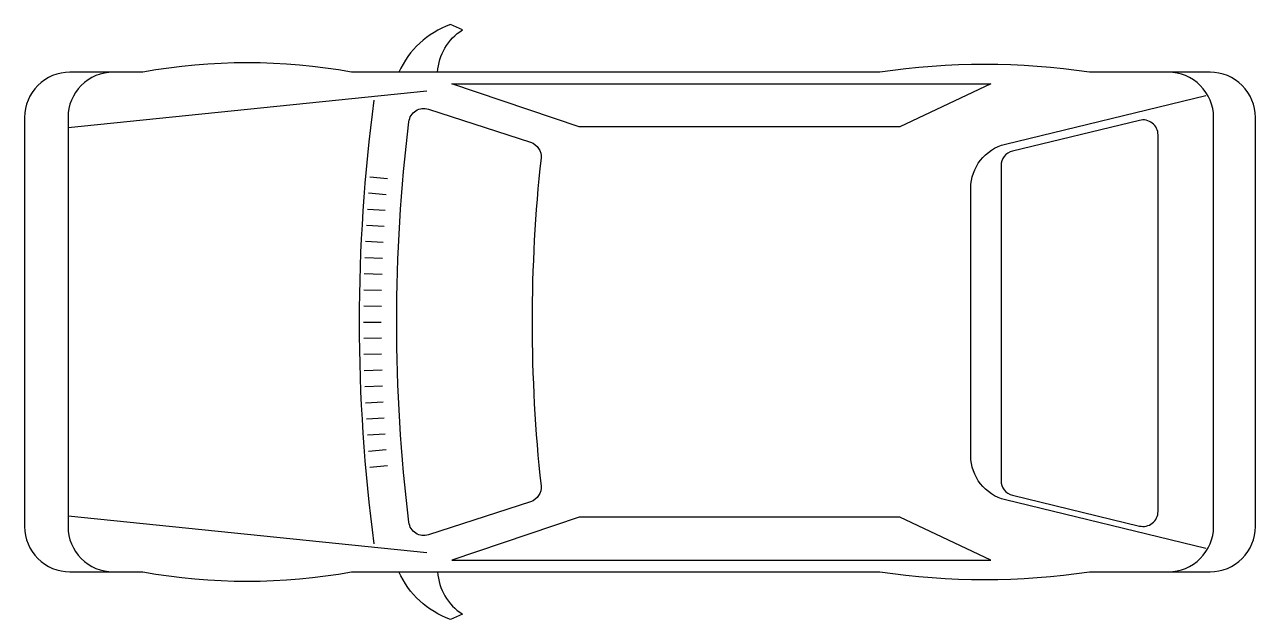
# Model space of a CAD drawing. Extents: x 0 to 4.14, y -1 to 1.
import ezdxf

# ---------------------------------------------------------------- set-up
doc = ezdxf.new("R2010")
doc.units = 0
doc.header["$LTSCALE"] = 1.25
doc.header["$MEASUREMENT"] = 0
doc.layers.get('0').update_dxf_attribs({"linetype": 'CONTINUOUS'})

msp = doc.modelspace()

# ---------------------------------------------------------------- linework, layer by layer
for p, q in [((1.1627, 0.4884), (1.222, 0.4832)), ((1.1582, 0.4342), (1.2176, 0.4296)), ((1.1542, 0.38), (1.2137, 0.376)), ((1.1508, 0.3258), (1.2103, 0.3224)), ((1.1479, 0.2716), (1.2074, 0.2687)), ((1.1455, 0.2173), (1.2051, 0.215)), ((1.1437, 0.163), (1.2033, 0.1612)), ((1.1424, 0.1087), (1.202, 0.1075)), ((1.1416, 0.0543), (1.2012, 0.0538)), ((1.1413, 0), (1.2009, 0)), ((1.1416, -0.0543), (1.2012, -0.0538)), ((1.1424, -0.1087), (1.202, -0.1075)), ((1.1437, -0.163), (1.2033, -0.1612)), ((1.1455, -0.2173), (1.2051, -0.215)), ((1.1479, -0.2716), (1.2074, -0.2687)), ((1.1508, -0.3258), (1.2103, -0.3224)), ((1.1542, -0.38), (1.2137, -0.376)), ((1.1582, -0.4342), (1.2176, -0.4296)), ((1.1627, -0.4884), (1.222, -0.4832))]:
    msp.add_line(p, q)
for points in [[(1.3904, 0.8408, -0.242036), (1.474, 0.9831), (1.4333, 1.0008, 0.202777), (1.26, 0.8408)], [(0.2985, 0.8408, 0.414214), (0.1461, 0.6884), (0.1461, -0.6884, 0.414214), (0.2985, -0.8408)], [(3.8504, -0.8408, 0.414214), (4.0028, -0.6884), (4.0028, 0.6884, 0.414214), (3.8504, 0.8408, 0.414214)], [(1.1761, 0.7461, 0.066688), (1.1761, -0.7461, 0.066688)], [(3.977, -0.7623), (3.3019, -0.5985, -0.346094), (3.1854, -0.4504), (3.1854, 0.4504, -0.346094), (3.3019, 0.5985), (3.977, 0.7623)], [(1.3904, -0.8408, 0.242036), (1.474, -0.9831), (1.4333, -1.0008, -0.202777), (1.26, -0.8408)]]:
    msp.add_lwpolyline(points, format="xyb")
for points in [[(3.9911, -0.8408, 0.414214), (4.1435, -0.6884), (4.1435, 0.6884, 0.414214), (3.9911, 0.8408), (3.5856, 0.8408, 0.073612), (2.8787, 0.8408), (1.1008, 0.8408, 0.089651), (0.3981, 0.8408), (0.1524, 0.8408, 0.414214), (0, 0.6884), (0, -0.6884, 0.414214), (0.1524, -0.8408), (0.3981, -0.8408, 0.089651), (1.1008, -0.8408), (2.8787, -0.8408, 0.073612), (3.5856, -0.8408)], [(1.2938, 0.6742, -0.471469), (1.3599, 0.7164), (1.7036, 0.6049, -0.355409), (1.7385, 0.5511, 0.054387), (1.7385, -0.5511, -0.355409), (1.7036, -0.6049), (1.3599, -0.7164, -0.471469), (1.2938, -0.6742, -0.061109)], [(3.8159, 0.6294, 0.48578), (3.7531, 0.6787), (3.3261, 0.5751, 0.346094), (3.2873, 0.5258), (3.2873, -0.5337, 0.346094), (3.3261, -0.583), (3.7531, -0.6866, 0.48578), (3.8159, -0.6373)]]:
    msp.add_lwpolyline(points, format="xyb", close=True)
for points in [[(2.9465, 0.6566), (1.8671, 0.6566), (1.4385, 0.8018), (3.2528, 0.8018)], [(2.9465, -0.6566), (1.8671, -0.6566), (1.4385, -0.8018), (3.2528, -0.8018)]]:
    msp.add_lwpolyline(points, close=True)
for points in [[(1.3546, 0.7771), (0.1461, 0.6531)], [(1.3546, -0.7771), (0.1461, -0.6531)]]:
    msp.add_lwpolyline(points)

doc.saveas('drawing.dxf')
